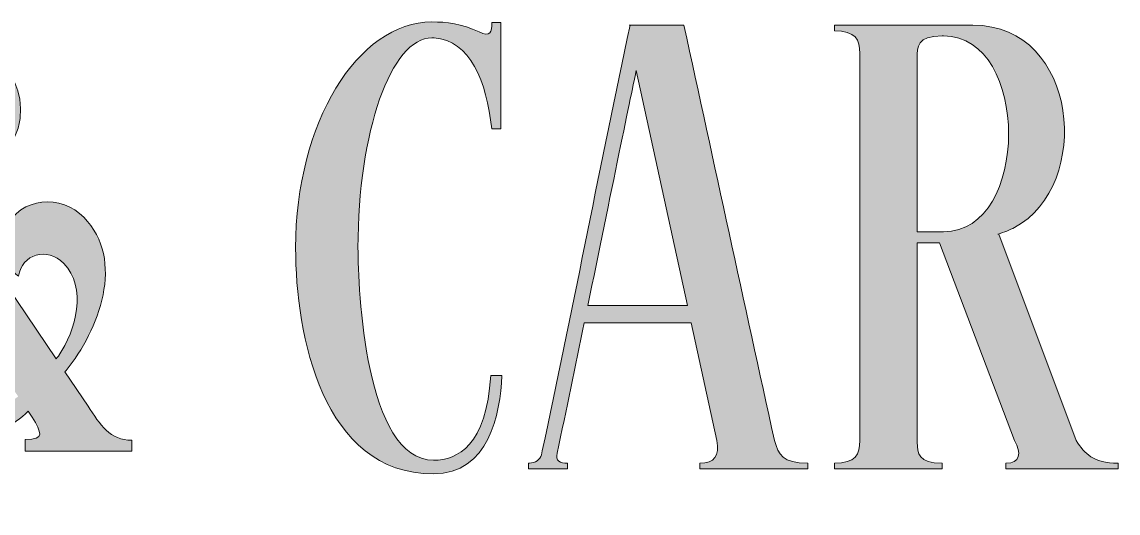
# Model space of a CAD drawing. Header units: inches. Extents: x 51 to 1029, y -812 to -272.
# Drawn here: x 511.1 to 640.1, y -812.4 to -754.6 of the extents above; entities that cross this region are included whole.
import ezdxf

# ---------------------------------------------------------------- set-up
doc = ezdxf.new("R2010")
doc.units = ezdxf.units.IN
doc.header["$MEASUREMENT"] = 0
doc.layers.add('Layer 1', color=7, linetype='Continuous')

# ---------------------------------------------------------------- blocks, each defined once
blk = doc.blocks.new('block 7')
at = {"layer": 'Layer 1', "true_color": 0xd81c2b}
h = blk.add_hatch(color=242, dxfattribs=at)
h.dxf.hatch_style = 2
edge = h.paths.add_edge_path()
edge.add_spline(control_points=[(567.59, -796.2), (567.41, -800.73), (566.07, -807.75), (559.53, -807.75), (546.47, -807.75), (543.32, -791.39), (543.32, -781.18), (543.32, -766.51), (550.62, -754.62), (559.36, -754.62), (561.04, -754.62), (562.87, -754.79), (564.9, -755.79), (566.26, -756.45), (566.4, -755.79), (566.4, -754.7), (566.4, -754.7), (567.47, -754.7), (567.47, -754.7), (567.47, -754.7), (567.47, -767.18), (567.47, -767.18), (567.47, -767.18), (566.4, -767.18), (566.4, -767.18), (565.78, -761.57), (563.88, -756.82), (559.61, -756.48), (559.53, -756.48), (559.45, -756.48), (559.36, -756.48), (554.56, -756.48), (550.66, -767.54), (550.66, -781.18), (550.66, -785.99), (551.51, -806.15), (559.56, -806.15), (562.38, -806.15), (565.77, -804.41), (566.28, -796.2), (566.28, -796.2), (567.59, -796.2), (567.59, -796.2)], knot_values=[0, 0, 0, 0, 1, 1, 1, 2, 2, 2, 3, 3, 3, 4, 4, 4, 5, 5, 5, 6, 6, 6, 7, 7, 7, 8, 8, 8, 9, 9, 9, 10, 10, 10, 11, 11, 11, 12, 12, 12, 13, 13, 13, 14, 14, 14, 14], degree=3, periodic=1)
h = blk.add_hatch(color=242, dxfattribs=at)
h.dxf.hatch_style = 2
edge = h.paths.add_edge_path()
edge.add_spline(control_points=[(603.58, -806.5), (603.58, -806.5), (603.58, -807.17), (603.58, -807.17), (603.58, -807.17), (590.9, -807.17), (590.9, -807.17), (590.9, -807.17), (590.9, -806.5), (590.9, -806.5), (592.58, -806.5), (593.24, -805.63), (592.9, -803.84), (592.9, -803.84), (589.88, -789.98), (589.88, -789.98), (589.88, -789.98), (577.29, -789.98), (577.29, -789.98), (576.24, -795.11), (575.19, -800.22), (574.09, -805.33), (573.86, -806.22), (574.43, -806.5), (575.33, -806.5), (575.33, -806.5), (575.33, -807.17), (575.33, -807.17), (575.33, -807.17), (570.74, -807.17), (570.74, -807.17), (570.74, -807.17), (570.74, -806.5), (570.74, -806.5), (570.74, -806.5), (570.8, -806.49), (570.8, -806.49), (570.8, -806.49), (570.85, -806.49), (570.85, -806.49), (570.85, -806.49), (570.85, -806.49), (570.85, -806.49), (571.5, -806.46), (572.08, -806.1), (572.26, -805.5), (572.26, -805.5), (572.35, -805.06), (572.35, -805.06), (572.35, -805.06), (572.35, -805.05), (572.35, -805.05), (572.35, -805.05), (572.35, -805.04), (572.35, -805.04), (572.35, -805.04), (572.35, -805.04), (572.35, -805.04), (575.84, -788.92), (578.89, -772.7), (582.35, -756.58), (582.35, -756.58), (582.69, -755), (582.69, -755), (582.69, -755), (582.56, -755), (582.56, -755), (582.75, -755), (588.06, -755), (589.01, -755), (592.56, -771.28), (596.11, -787.56), (599.66, -803.84), (600.18, -805.49), (600.61, -806.5), (603.58, -806.5)], knot_values=[0, 0, 0, 0, 1, 1, 1, 2, 2, 2, 3, 3, 3, 4, 4, 4, 5, 5, 5, 6, 6, 6, 7, 7, 7, 8, 8, 8, 9, 9, 9, 10, 10, 10, 11, 11, 11, 12, 12, 12, 13, 13, 13, 14, 14, 14, 15, 15, 15, 16, 16, 16, 17, 17, 17, 18, 18, 18, 19, 19, 19, 20, 20, 20, 21, 21, 21, 22, 22, 22, 23, 23, 23, 24, 24, 24, 25, 25, 25, 25], degree=3, periodic=1)
edge = h.paths.add_edge_path()
edge.add_spline(control_points=[(589.44, -787.95), (589.44, -787.95), (583.41, -760.32), (583.41, -760.32), (583, -762.2), (580.28, -775.42), (577.71, -787.95), (577.71, -787.95), (589.44, -787.95), (589.44, -787.95)], knot_values=[0, 0, 0, 0, 1, 1, 1, 2, 2, 2, 3, 3, 3, 3], degree=3, periodic=1)
h = blk.add_hatch(color=242, dxfattribs=at)
h.dxf.hatch_style = 2
edge = h.paths.add_edge_path()
edge.add_spline(control_points=[(640.1, -806.49), (640.1, -806.49), (640.1, -807.17), (640.1, -807.17), (640.1, -807.17), (626.91, -807.17), (626.91, -807.17), (626.91, -807.17), (626.91, -806.49), (626.91, -806.49), (628.58, -806.49), (628.78, -805.34), (627.92, -803.84), (627.92, -803.84), (619.1, -780.58), (619.1, -780.58), (619.1, -780.58), (616.47, -780.58), (616.47, -780.58), (616.47, -780.58), (616.47, -801.26), (616.47, -801.26), (616.47, -801.26), (616.47, -804.04), (616.47, -804.04), (616.48, -805.37), (616.57, -806.5), (619.41, -806.5), (619.41, -806.5), (619.41, -807.17), (619.41, -807.17), (619.41, -807.17), (606.72, -807.17), (606.72, -807.17), (606.72, -807.17), (606.72, -806.5), (606.72, -806.5), (609.21, -806.5), (609.72, -805.48), (609.72, -803.84), (609.72, -803.84), (609.72, -758.32), (609.72, -758.32), (609.72, -756.69), (609.21, -755.67), (606.72, -755.67), (606.72, -755.67), (606.72, -755), (606.72, -755), (606.72, -755), (623.03, -755), (623.03, -755), (635.51, -755), (637.14, -773.86), (627.92, -778.79), (627.39, -779.07), (626.71, -779.34), (625.97, -779.57), (625.97, -779.57), (626.08, -779.57), (626.08, -779.57), (626.08, -779.57), (635.19, -803.84), (635.19, -803.84), (636.21, -805.42), (637.13, -806.49), (640.1, -806.49)], knot_values=[0, 0, 0, 0, 1, 1, 1, 2, 2, 2, 3, 3, 3, 4, 4, 4, 5, 5, 5, 6, 6, 6, 7, 7, 7, 8, 8, 8, 9, 9, 9, 10, 10, 10, 11, 11, 11, 12, 12, 12, 13, 13, 13, 14, 14, 14, 15, 15, 15, 16, 16, 16, 17, 17, 17, 18, 18, 18, 19, 19, 19, 20, 20, 20, 21, 21, 21, 22, 22, 22, 22], degree=3, periodic=1)
edge = h.paths.add_edge_path()
edge.add_spline(control_points=[(619.57, -756.26), (619.57, -756.26), (619.41, -756.26), (619.41, -756.26), (616.43, -756.26), (616.47, -757.5), (616.47, -758.92), (616.47, -758.92), (616.47, -779.29), (616.47, -779.29), (616.47, -779.29), (619.57, -779.29), (619.57, -779.29), (629.77, -779.29), (629.77, -756.26), (619.57, -756.26)], knot_values=[0, 0, 0, 0, 1, 1, 1, 2, 2, 2, 3, 3, 3, 4, 4, 4, 5, 5, 5, 5], degree=3, periodic=1)
h = blk.add_hatch(color=242, dxfattribs=at)
h.dxf.hatch_style = 2
edge = h.paths.add_edge_path()
edge.add_spline(control_points=[(524.06, -803.8), (524.06, -803.8), (524.05, -805.1), (524.05, -805.1), (524.05, -805.1), (511.5, -805.1), (511.5, -805.1), (511.5, -805.1), (511.51, -803.71), (511.51, -803.71), (513.87, -803.73), (513.39, -802.95), (512.33, -801.08), (512.33, -801.08), (511.86, -800.4), (511.86, -800.4), (510.95, -801.2), (509.99, -801.95), (508.92, -802.61), (508.92, -802.61), (508.92, -802.61), (508.92, -802.61), (493.24, -812.36), (472.9, -792.19), (496.24, -777.16), (493.88, -773.87), (492.31, -771.01), (491.64, -767.92), (490.27, -761.53), (494.99, -757.93), (500.1, -757.32), (505.63, -756.65), (511.62, -759.47), (510.89, -765.98), (510.56, -769.04), (507.78, -771.99), (502.43, -775.28), (502.43, -775.28), (502.37, -775.32), (502.37, -775.32), (502.37, -775.32), (515.14, -794.21), (515.14, -794.21), (515.14, -794.21), (515.24, -794.1), (515.24, -794.1), (515.31, -794.03), (515.38, -793.95), (515.45, -793.86), (515.45, -793.86), (515.44, -793.82), (515.44, -793.82), (517.5, -790.97), (518.78, -785.79), (516.04, -783), (514.11, -781.03), (511.07, -781.91), (510.72, -784.51), (508.95, -783.23), (508.27, -780.96), (509.2, -778.91), (510.93, -775.09), (515.8, -774.91), (518.41, -777.59), (523.34, -782.62), (520.17, -790.88), (516.31, -795.6), (516.31, -795.6), (516.18, -795.75), (516.18, -795.75), (516.18, -795.75), (518.9, -799.78), (518.9, -799.78), (518.9, -799.78), (518.89, -799.78), (518.89, -799.78), (520.33, -802), (521.45, -803.79), (524.06, -803.8)], knot_values=[0, 0, 0, 0, 1, 1, 1, 2, 2, 2, 3, 3, 3, 4, 4, 4, 5, 5, 5, 6, 6, 6, 7, 7, 7, 8, 8, 8, 9, 9, 9, 10, 10, 10, 11, 11, 11, 12, 12, 12, 13, 13, 13, 14, 14, 14, 15, 15, 15, 16, 16, 16, 17, 17, 17, 18, 18, 18, 19, 19, 19, 20, 20, 20, 21, 21, 21, 22, 22, 22, 23, 23, 23, 24, 24, 24, 25, 25, 25, 26, 26, 26, 26], degree=3, periodic=1)
edge = h.paths.add_edge_path()
edge.add_spline(control_points=[(510.67, -798.65), (510.67, -798.65), (496.97, -778.59), (496.97, -778.59), (496.97, -778.59), (496.87, -778.53), (496.87, -778.53), (493.38, -780.69), (491.06, -784.55), (491.06, -788.95), (491.06, -795.55), (496.28, -800.94), (502.83, -801.19), (504.55, -801.33), (506.36, -801.04), (508.18, -800.2), (509.09, -799.77), (509.91, -799.24), (510.67, -798.65)], knot_values=[0, 0, 0, 0, 1, 1, 1, 2, 2, 2, 3, 3, 3, 4, 4, 4, 5, 5, 5, 6, 6, 6, 6], degree=3, periodic=1)
edge = h.paths.add_edge_path()
edge.add_spline(control_points=[(501.49, -774.06), (505.46, -771.38), (506.75, -768.23), (506.4, -765.2), (505.85, -760.57), (502.83, -758.74), (500.17, -759), (497.58, -759.25), (495.33, -761.47), (496.03, -765), (496.53, -767.5), (499.6, -771.8), (501.49, -774.06)], knot_values=[0, 0, 0, 0, 1, 1, 1, 2, 2, 2, 3, 3, 3, 4, 4, 4, 4], degree=3, periodic=1)
at = {"layer": 'Layer 1', "lineweight": 0}
for points, knots in [([(567.59, -796.2), (567.41, -800.73), (566.07, -807.75), (559.53, -807.75), (546.47, -807.75), (543.32, -791.39), (543.32, -781.18), (543.32, -766.51), (550.62, -754.62), (559.36, -754.62), (561.04, -754.62), (562.87, -754.79), (564.9, -755.79), (566.26, -756.45), (566.4, -755.79), (566.4, -754.7), (566.4, -754.7), (567.47, -754.7), (567.47, -754.7), (567.47, -754.7), (567.47, -767.18), (567.47, -767.18), (567.47, -767.18), (566.4, -767.18), (566.4, -767.18), (565.78, -761.57), (563.88, -756.82), (559.61, -756.48), (559.53, -756.48), (559.45, -756.48), (559.36, -756.48), (554.56, -756.48), (550.66, -767.54), (550.66, -781.18), (550.66, -785.99), (551.51, -806.15), (559.56, -806.15), (562.38, -806.15), (565.77, -804.41), (566.28, -796.2), (566.28, -796.2), (567.59, -796.2), (567.59, -796.2)], [0, 0, 0, 0, 1, 1, 1, 2, 2, 2, 3, 3, 3, 4, 4, 4, 5, 5, 5, 6, 6, 6, 7, 7, 7, 8, 8, 8, 9, 9, 9, 10, 10, 10, 11, 11, 11, 12, 12, 12, 13, 13, 13, 14, 14, 14, 14]), ([(603.58, -806.5), (603.58, -806.5), (603.58, -807.17), (603.58, -807.17), (603.58, -807.17), (590.9, -807.17), (590.9, -807.17), (590.9, -807.17), (590.9, -806.5), (590.9, -806.5), (592.58, -806.5), (593.24, -805.63), (592.9, -803.84), (592.9, -803.84), (589.88, -789.98), (589.88, -789.98), (589.88, -789.98), (577.29, -789.98), (577.29, -789.98), (576.24, -795.11), (575.19, -800.22), (574.09, -805.33), (573.86, -806.22), (574.43, -806.5), (575.33, -806.5), (575.33, -806.5), (575.33, -807.17), (575.33, -807.17), (575.33, -807.17), (570.74, -807.17), (570.74, -807.17), (570.74, -807.17), (570.74, -806.5), (570.74, -806.5), (570.74, -806.5), (570.8, -806.49), (570.8, -806.49), (570.8, -806.49), (570.85, -806.49), (570.85, -806.49), (570.85, -806.49), (570.85, -806.49), (570.85, -806.49), (571.5, -806.46), (572.08, -806.1), (572.26, -805.5), (572.26, -805.5), (572.35, -805.06), (572.35, -805.06), (572.35, -805.06), (572.35, -805.05), (572.35, -805.05), (572.35, -805.05), (572.35, -805.04), (572.35, -805.04), (572.35, -805.04), (572.35, -805.04), (572.35, -805.04), (575.84, -788.92), (578.89, -772.7), (582.35, -756.58), (582.35, -756.58), (582.69, -755), (582.69, -755), (582.69, -755), (582.56, -755), (582.56, -755), (582.75, -755), (588.06, -755), (589.01, -755), (592.56, -771.28), (596.11, -787.56), (599.66, -803.84), (600.18, -805.49), (600.61, -806.5), (603.58, -806.5)], [0, 0, 0, 0, 1, 1, 1, 2, 2, 2, 3, 3, 3, 4, 4, 4, 5, 5, 5, 6, 6, 6, 7, 7, 7, 8, 8, 8, 9, 9, 9, 10, 10, 10, 11, 11, 11, 12, 12, 12, 13, 13, 13, 14, 14, 14, 15, 15, 15, 16, 16, 16, 17, 17, 17, 18, 18, 18, 19, 19, 19, 20, 20, 20, 21, 21, 21, 22, 22, 22, 23, 23, 23, 24, 24, 24, 25, 25, 25, 25]), ([(640.1, -806.49), (640.1, -806.49), (640.1, -807.17), (640.1, -807.17), (640.1, -807.17), (626.91, -807.17), (626.91, -807.17), (626.91, -807.17), (626.91, -806.49), (626.91, -806.49), (628.58, -806.49), (628.78, -805.34), (627.92, -803.84), (627.92, -803.84), (619.1, -780.58), (619.1, -780.58), (619.1, -780.58), (616.47, -780.58), (616.47, -780.58), (616.47, -780.58), (616.47, -801.26), (616.47, -801.26), (616.47, -801.26), (616.47, -804.04), (616.47, -804.04), (616.48, -805.37), (616.57, -806.5), (619.41, -806.5), (619.41, -806.5), (619.41, -807.17), (619.41, -807.17), (619.41, -807.17), (606.72, -807.17), (606.72, -807.17), (606.72, -807.17), (606.72, -806.5), (606.72, -806.5), (609.21, -806.5), (609.72, -805.48), (609.72, -803.84), (609.72, -803.84), (609.72, -758.32), (609.72, -758.32), (609.72, -756.69), (609.21, -755.67), (606.72, -755.67), (606.72, -755.67), (606.72, -755), (606.72, -755), (606.72, -755), (623.03, -755), (623.03, -755), (635.51, -755), (637.14, -773.86), (627.92, -778.79), (627.39, -779.07), (626.71, -779.34), (625.97, -779.57), (625.97, -779.57), (626.08, -779.57), (626.08, -779.57), (626.08, -779.57), (635.19, -803.84), (635.19, -803.84), (636.21, -805.42), (637.13, -806.49), (640.1, -806.49)], [0, 0, 0, 0, 1, 1, 1, 2, 2, 2, 3, 3, 3, 4, 4, 4, 5, 5, 5, 6, 6, 6, 7, 7, 7, 8, 8, 8, 9, 9, 9, 10, 10, 10, 11, 11, 11, 12, 12, 12, 13, 13, 13, 14, 14, 14, 15, 15, 15, 16, 16, 16, 17, 17, 17, 18, 18, 18, 19, 19, 19, 20, 20, 20, 21, 21, 21, 22, 22, 22, 22]), ([(524.06, -803.8), (524.06, -803.8), (524.05, -805.1), (524.05, -805.1), (524.05, -805.1), (511.5, -805.1), (511.5, -805.1), (511.5, -805.1), (511.51, -803.71), (511.51, -803.71), (513.87, -803.73), (513.39, -802.95), (512.33, -801.08), (512.33, -801.08), (511.86, -800.4), (511.86, -800.4), (510.95, -801.2), (509.99, -801.95), (508.92, -802.61), (508.92, -802.61), (508.92, -802.61), (508.92, -802.61), (493.24, -812.36), (472.9, -792.19), (496.24, -777.16), (493.88, -773.87), (492.31, -771.01), (491.64, -767.92), (490.27, -761.53), (494.99, -757.93), (500.1, -757.32), (505.63, -756.65), (511.62, -759.47), (510.89, -765.98), (510.56, -769.04), (507.78, -771.99), (502.43, -775.28), (502.43, -775.28), (502.37, -775.32), (502.37, -775.32), (502.37, -775.32), (515.14, -794.21), (515.14, -794.21), (515.14, -794.21), (515.24, -794.1), (515.24, -794.1), (515.31, -794.03), (515.38, -793.95), (515.45, -793.86), (515.45, -793.86), (515.44, -793.82), (515.44, -793.82), (517.5, -790.97), (518.78, -785.79), (516.04, -783), (514.11, -781.03), (511.07, -781.91), (510.72, -784.51), (508.95, -783.23), (508.27, -780.96), (509.2, -778.91), (510.93, -775.09), (515.8, -774.91), (518.41, -777.59), (523.34, -782.62), (520.17, -790.88), (516.31, -795.6), (516.31, -795.6), (516.18, -795.75), (516.18, -795.75), (516.18, -795.75), (518.9, -799.78), (518.9, -799.78), (518.9, -799.78), (518.89, -799.78), (518.89, -799.78), (520.33, -802), (521.45, -803.79), (524.06, -803.8)], [0, 0, 0, 0, 1, 1, 1, 2, 2, 2, 3, 3, 3, 4, 4, 4, 5, 5, 5, 6, 6, 6, 7, 7, 7, 8, 8, 8, 9, 9, 9, 10, 10, 10, 11, 11, 11, 12, 12, 12, 13, 13, 13, 14, 14, 14, 15, 15, 15, 16, 16, 16, 17, 17, 17, 18, 18, 18, 19, 19, 19, 20, 20, 20, 21, 21, 21, 22, 22, 22, 23, 23, 23, 24, 24, 24, 25, 25, 25, 26, 26, 26, 26]), ([(619.57, -756.26), (619.57, -756.26), (619.41, -756.26), (619.41, -756.26), (616.43, -756.26), (616.47, -757.5), (616.47, -758.92), (616.47, -758.92), (616.47, -779.29), (616.47, -779.29), (616.47, -779.29), (619.57, -779.29), (619.57, -779.29), (629.77, -779.29), (629.77, -756.26), (619.57, -756.26)], [0, 0, 0, 0, 1, 1, 1, 2, 2, 2, 3, 3, 3, 4, 4, 4, 5, 5, 5, 5]), ([(589.44, -787.95), (589.44, -787.95), (583.41, -760.32), (583.41, -760.32), (583, -762.2), (580.28, -775.42), (577.71, -787.95), (577.71, -787.95), (589.44, -787.95), (589.44, -787.95)], [0, 0, 0, 0, 1, 1, 1, 2, 2, 2, 3, 3, 3, 3])]:
    blk.add_open_spline(points, degree=3, knots=knots, dxfattribs=at)
blk = doc.blocks.new('block 2')
at = {"layer": 'Layer 1'}
blk.add_blockref('block 7', (0, 0), dxfattribs=at)

msp = doc.modelspace()

# ---------------------------------------------------------------- block references
at = {"layer": 'Layer 1'}
msp.add_blockref('block 2', (0, 0), dxfattribs=at)

doc.saveas('drawing.dxf')
